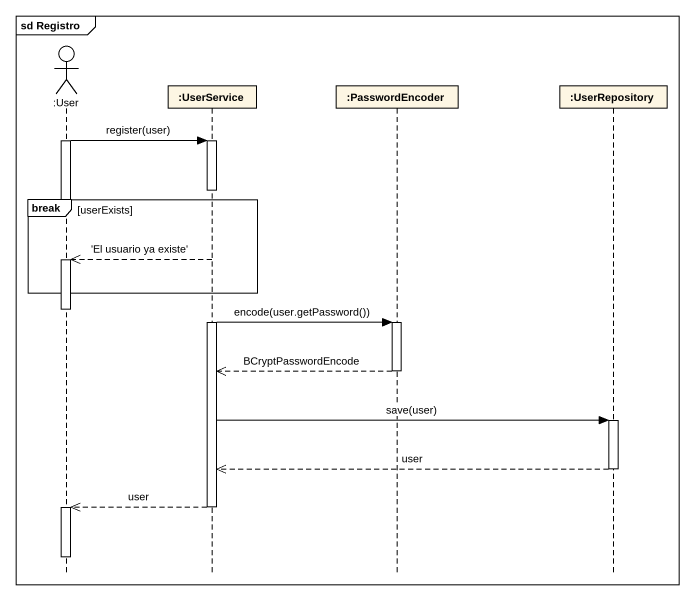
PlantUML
@startuml
mainframe sd Registro
hide footbox
actor ":User" as User
participant ":UserService" as UserService
participant ":PasswordEncoder" as PasswordEncoder
participant ":UserRepository" as UserRepository

activate User
User -> UserService : register(user)
activate UserService
deactivate UserService
break userExists
  deactivate User
  UserService -->> User : 'El usuario ya existe'
  activate User
end
deactivate User
activate UserService
UserService -> PasswordEncoder : encode(user.getPassword())
activate PasswordEncoder
PasswordEncoder -->> UserService : BCryptPasswordEncode
deactivate PasswordEncoder
UserService -> UserRepository : save(user)
activate UserRepository
UserRepository -->> UserService : user
deactivate UserRepository
UserService -->> User : user
deactivate UserService
activate User
deactivate User
@enduml
